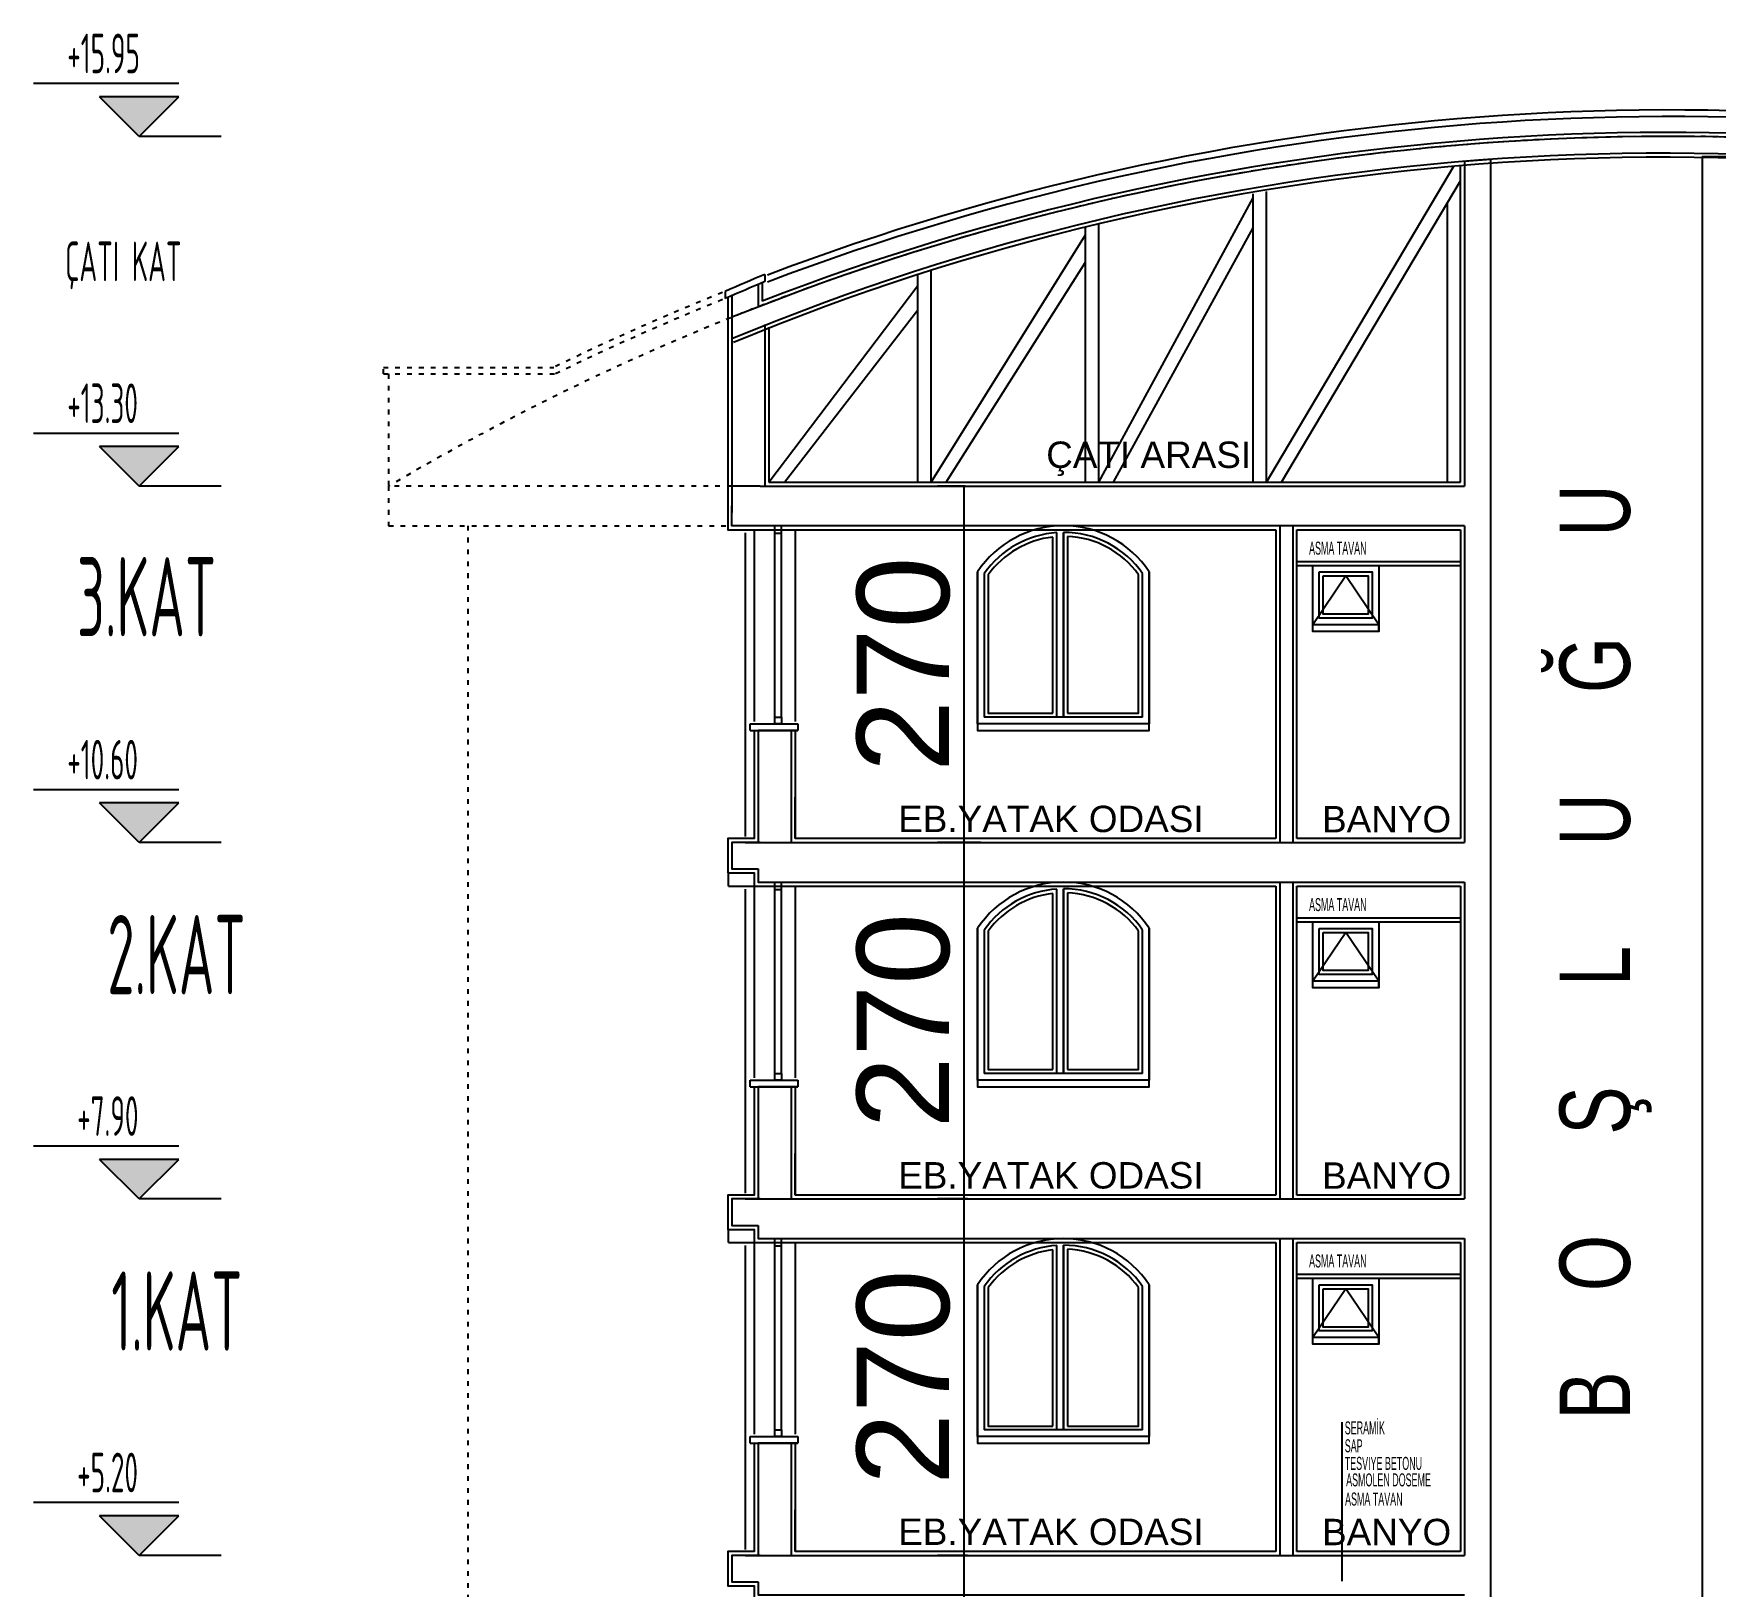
# Model space of a CAD drawing. Extents: x 41749 to 92598, y -24291 to 29432.
# Drawn here: x 43523.1 to 43841.5, y -23299.1 to -23005 of the extents above; entities that cross this region are included whole.
import ezdxf

# ---------------------------------------------------------------- set-up
doc = ezdxf.new("R2010")
doc.units = 0
doc.header["$MEASUREMENT"] = 0
doc.header["$PDMODE"] = 3
doc.linetypes.add('ACAD_ISO03W100', pattern=[30, 12, -18])
doc.layers.get('0').update_dxf_attribs({"linetype": 'CONTINUOUS'})
doc.layers.get('Defpoints').update_dxf_attribs({"linetype": 'CONTINUOUS'})
for name, color, linetype in [('ADAKENARI', 7, 'CONTINUOUS'), ('OLÇÜ', 3, 'CONTINUOUS'), ('SıVA', 7, 'CONTINUOUS')]:
    doc.layers.add(name, color=color, linetype=linetype)
doc.styles.add('2', font='swisscl.ttf', dxfattribs={"height": 13})
doc.styles.add('ARIALNARROW', font='ARIALN.TTF')
doc.styles.add('mahal', font='arial.ttf', dxfattribs={"height": 70})
doc.styles.add('OLCU', font='isocpeur.ttf', dxfattribs={"width": 0.59})
doc.dimstyles.get("Standard").update_dxf_attribs({"dimtxt": 0.18, "dimasz": 0.18, "dimexe": 20, "dimexo": 0, "dimgap": 10, "dimtad": 1, "dimdec": 4, "dimrnd": 0.5, "dimdsep": 46, "dimtxsty": 'OLCU', "dimblk1": 'DOT', "dimblk2": 'DOT', "dimsah": 1, "dimcen": 0.09, "dimclrt": 4, "dimadec": 0, "dimazin": 0, "dimtfac": 1, "dimtdec": 4, "dimtix": 1, "dimtmove": 2, "dimatfit": 3, "dimfxl": 0, "dimtolj": 1, "dimtzin": 0, "dimarcsym": 0})

# ---------------------------------------------------------------- blocks, each defined once
blk = doc.blocks.new('KASA-2')
for p, q in [((-0.5, -0.5), (-0.5, 0.5)), ((-0.5, 0.5), (0.5, 0.5)), ((0.5, 0.5), (0.5, -0.5)), ((0.5, -0.5), (-0.5, -0.5))]:
    blk.add_line(p, q)
blk = doc.blocks.new('DOT')
at = {"color": 0, "linetype": 'ByBlock'}
blk.add_line((-0.5, 0), (-1, 0), dxfattribs=at)
at = {"color": 0, "linetype": 'ByBlock', "const_width": 0.5}
blk.add_lwpolyline([(-0.25, 0, 1), (0.25, 0, 1)], format="xyb", close=True, dxfattribs=at)
blk = doc.blocks.new('*D2900')
at = {"layer": 'Defpoints', "color": 0, "ltscale": 0.5, "transparency": 16777216}
for p in [(31958, -21076.4), (31960.7, -21076.4), (31960.7, -21346.4)]:
    blk.add_point(p, dxfattribs=at)
at = {"layer": 'OLÇÜ', "color": 0, "lineweight": -2, "ltscale": 0.5, "transparency": 16777216}
for p, q in [((31960.7, -21076.4), (31938, -21076.4)), ((31958, -21346.3), (31958, -21076.6)), ((31960.7, -21346.4), (31938, -21346.4))]:
    blk.add_line(p, q, dxfattribs=at)
at = {"layer": 'OLÇÜ', "color": 0, "lineweight": -2, "ltscale": 0.5, "transparency": 16777216, "xscale": 0.18, "yscale": 0.18, "zscale": 0.18}
for p, rotation in [((31958, -21076.4), 90), ((31958, -21346.4), 270)]:
    blk.add_blockref('DOT', p, dxfattribs=dict(at, rotation=rotation))
at = {"layer": 'OLÇÜ', "color": 4, "ltscale": 0.5, "transparency": 16777216, "insert": (31912.2, -21211.4), "char_height": 70, "attachment_point": 5, "rotation": 90, "style": 'mahal'}
blk.add_mtext('\\A1;270', dxfattribs=at)
blk = doc.blocks.new('*D2901')
at = {"layer": 'Defpoints', "color": 0, "ltscale": 0.5, "transparency": 16777216}
for p in [(31958, -20806.4), (31960.7, -20806.4), (31960.7, -21076.4)]:
    blk.add_point(p, dxfattribs=at)
at = {"layer": 'OLÇÜ', "color": 0, "lineweight": -2, "ltscale": 0.5, "transparency": 16777216}
for p, q in [((31960.7, -20806.4), (31938, -20806.4)), ((31958, -21076.3), (31958, -20806.6)), ((31960.7, -21076.4), (31938, -21076.4))]:
    blk.add_line(p, q, dxfattribs=at)
at = {"layer": 'OLÇÜ', "color": 0, "lineweight": -2, "ltscale": 0.5, "transparency": 16777216, "xscale": 0.18, "yscale": 0.18, "zscale": 0.18}
for p, rotation in [((31958, -20806.4), 90), ((31958, -21076.4), 270)]:
    blk.add_blockref('DOT', p, dxfattribs=dict(at, rotation=rotation))
at = {"layer": 'OLÇÜ', "color": 4, "ltscale": 0.5, "transparency": 16777216, "insert": (31912.2, -20941.4), "char_height": 70, "attachment_point": 5, "rotation": 90, "style": 'mahal'}
blk.add_mtext('\\A1;270', dxfattribs=at)
blk = doc.blocks.new('*D2902')
at = {"layer": 'Defpoints', "color": 0, "ltscale": 0.5, "transparency": 16777216}
for p in [(31958, -20536.4), (31970.8, -20536.4), (31960.7, -20806.4)]:
    blk.add_point(p, dxfattribs=at)
at = {"layer": 'OLÇÜ', "color": 0, "lineweight": -2, "ltscale": 0.5, "transparency": 16777216}
for p, q in [((31970.8, -20536.4), (31938, -20536.4)), ((31958, -20806.3), (31958, -20536.6)), ((31960.7, -20806.4), (31938, -20806.4))]:
    blk.add_line(p, q, dxfattribs=at)
at = {"layer": 'OLÇÜ', "color": 0, "lineweight": -2, "ltscale": 0.5, "transparency": 16777216, "xscale": 0.18, "yscale": 0.18, "zscale": 0.18}
for p, rotation in [((31958, -20536.4), 90), ((31958, -20806.4), 270)]:
    blk.add_blockref('DOT', p, dxfattribs=dict(at, rotation=rotation))
at = {"layer": 'OLÇÜ', "color": 4, "ltscale": 0.5, "transparency": 16777216, "insert": (31912.2, -20671.4), "char_height": 70, "attachment_point": 5, "rotation": 90, "style": 'mahal'}
blk.add_mtext('\\A1;270', dxfattribs=at)
blk = doc.blocks.new('*D2903')
at = {"layer": 'Defpoints', "color": 0, "ltscale": 0.5, "transparency": 16777216}
for p in [(31958, -20266.4), (31958.8, -20266.4), (31970.8, -20536.4)]:
    blk.add_point(p, dxfattribs=at)
at = {"layer": 'OLÇÜ', "color": 0, "lineweight": -2, "ltscale": 0.5, "transparency": 16777216}
for p, q in [((31958.8, -20266.4), (31938, -20266.4)), ((31958, -20536.3), (31958, -20266.6)), ((31970.8, -20536.4), (31938, -20536.4))]:
    blk.add_line(p, q, dxfattribs=at)
at = {"layer": 'OLÇÜ', "color": 0, "lineweight": -2, "ltscale": 0.5, "transparency": 16777216, "xscale": 0.18, "yscale": 0.18, "zscale": 0.18}
for p, rotation in [((31958, -20266.4), 90), ((31958, -20536.4), 270)]:
    blk.add_blockref('DOT', p, dxfattribs=dict(at, rotation=rotation))
at = {"layer": 'OLÇÜ', "color": 4, "ltscale": 0.5, "transparency": 16777216, "insert": (31912.2, -20401.4), "char_height": 70, "attachment_point": 5, "rotation": 90, "style": 'mahal'}
blk.add_mtext('\\A1;270', dxfattribs=at)
blk = doc.blocks.new('cv')
at = {"layer": 'SıVA', "linetype": 'ByBlock', "ltscale": 1.5}
for points in [[(31363.21452, -19971.44009), (31333.21452, -20001.44009), (31303.21452, -19971.44009)], [(31363.21452, -20236.44009), (31333.21452, -20266.44009), (31303.21452, -20236.44009)], [(31363.21452, -20506.44009), (31333.21452, -20536.44009), (31303.21452, -20506.44009)], [(31363.21452, -20776.44009), (31333.21452, -20806.44009), (31303.21452, -20776.44009)], [(31363.21452, -21046.44009), (31333.21452, -21076.44009), (31303.21452, -21046.44009)]]:
    blk.add_hatch(color=256, dxfattribs=at).paths.add_polyline_path(points)
at = {"layer": 'SıVA'}
for p, q in [((31363.21452, -19961.44009), (31253.21452, -19961.44009)), ((31363.21452, -19971.44009), (31303.21452, -19971.44009)), ((31333.21452, -20001.44009), (31303.21452, -19971.44009)), ((31333.21452, -20001.44009), (31363.21452, -19971.44009)), ((31395.17965, -20001.44009), (31333.21452, -20001.44009)), ((32334.10891, -20263.44009), (32334.10891, -20023.69584)), ((32357.10891, -20018.89856), (32337.10891, -20020.43579)), ((32337.10891, -20020.43579), (32337.10891, -20266.44009)), ((32337.10891, -20020.43579), (32337.10891, -20266.44009)), ((32357.10891, -20866.44009), (32357.10891, -20018.89856)), ((32517.10891, -20016.61818), (32517.10891, -21996.44009)), ((32517.10891, -20016.61818), (32537.10891, -20016.61818)), ((32334.10891, -20263.44009), (32334.10891, -20031.57991)), ((31802.10891, -20113.61654), (31802.10891, -20129.89328)), ((31807.10891, -20106.11613), (31807.10891, -20111.52949)), ((31777.10891, -20118.86544), (31777.10891, -20124.32101)), ((31779.10891, -20123.44802), (31779.10891, -20266.44009)), ((31782.10891, -20122.14398), (31782.10891, -20138.50634)), ((31807.10891, -20144.06564), (31807.10891, -20266.44009)), ((31810.10891, -20146.05339), (31810.10891, -20263.44009)), ((31782.10891, -20154.89532), (31782.10891, -20266.44009)), ((31363.21452, -20226.44009), (31253.21452, -20226.44009)), ((31363.21452, -20236.44009), (31303.21452, -20236.44009)), ((31333.21452, -20266.44009), (31303.21452, -20236.44009)), ((31333.21452, -20266.44009), (31363.21452, -20236.44009)), ((31395.17965, -20266.44009), (31333.21452, -20266.44009)), ((31810.10891, -20263.44009), (32334.10891, -20263.44009)), ((31782.10889, -20291.43999), (31782.10889, -20281.43989)), ((31779.60885, -20299.44009), (31814.6088, -20299.44009)), ((31792.10891, -20301.7018), (31792.10891, -20531.95656)), ((31799.1088, -20299.44009), (31799.10879, -20444.60372)), ((31814.60879, -20441.44009), (31814.6088, -20296.44009)), ((31814.6088, -20302.0235), (31819.6088, -20302.0235)), ((31814.6088, -20302.0235), (31819.6088, -20302.0235)), ((31819.60879, -20441.44009), (31819.6088, -20296.44009)), ((31819.6088, -20299.44009), (31830.1088, -20299.44009)), ((31830.1088, -20299.44009), (31830.10879, -20444.60372)), ((31830.10879, -20299.44009), (31830.1088, -20299.44009)), ((31830.10885, -20299.44009), (32194.10891, -20299.44009)), ((32033.25744, -20301.44009), (32033.25744, -20441.44009)), ((32194.10891, -20299.44009), (32194.10891, -20533.44009)), ((32197.10891, -20296.44009), (32197.10891, -20536.44009)), ((32207.10891, -20296.44009), (32207.10891, -20536.44009)), ((32210.10891, -20533.44009), (32210.10891, -20299.44009)), ((32210.10891, -20299.44009), (32334.10891, -20299.44009)), ((32334.10891, -20299.44009), (32334.10891, -20533.44009)), ((32337.10891, -20296.44009), (32337.10891, -20536.44009)), ((32337.10891, -20296.44009), (32337.10891, -20536.44009)), ((32210.10891, -20323.44007), (32334.10891, -20323.44007)), ((32210.10891, -20326.44007), (32334.10891, -20326.44007)), ((32272.1089, -20371.44007), (32222.1089, -20371.44007)), ((32272.1089, -20376.44007), (32272.1089, -20371.44007)), ((32357.10891, -21136.44009), (32357.10891, -20431.44009)), ((32093.25744, -20441.44009), (31973.25744, -20441.44009)), ((31796.01232, -20446.44009), (31832.10879, -20446.44009)), ((31796.01232, -20451.44009), (31796.01232, -20446.44009)), ((31796.01232, -20451.44009), (31832.10879, -20451.44009)), ((31799.10879, -20451.44009), (31799.10879, -20469.44009)), ((31802.10879, -20451.44009), (31802.10884, -20536.44009)), ((31802.10879, -20451.44009), (31827.10879, -20451.44009)), ((31832.10879, -20451.44009), (31802.10879, -20451.44009)), ((31802.10879, -20451.44009), (31802.10879, -20451.44009)), ((31802.10879, -20451.44011), (31802.10879, -20536.44009)), ((31827.10879, -20451.44009), (31827.10879, -20536.44009)), ((31830.10879, -20451.44009), (31830.10879, -20533.44009)), ((31832.10879, -20446.44009), (31832.10879, -20451.44009)), ((32098.25744, -20446.44009), (31968.25744, -20446.44009)), ((31799.10879, -20469.44009), (31799.10879, -20469.44009)), ((31363.21452, -20496.44009), (31253.21452, -20496.44009)), ((31363.21452, -20506.44009), (31303.21452, -20506.44009)), ((31333.21452, -20536.44009), (31303.21452, -20506.44009)), ((31333.21452, -20536.44009), (31363.21452, -20506.44009)), ((31830.10879, -20533.44009), (31830.10879, -20501.93238)), ((32194.10891, -20533.44009), (31830.10879, -20533.44009)), ((32334.10891, -20533.44009), (32210.10891, -20533.44009)), ((31395.17965, -20536.44009), (31333.21452, -20536.44009)), ((31779.60885, -20569.44009), (31779.60885, -20560.36223)), ((31779.60885, -20569.44009), (31799.10885, -20569.44008)), ((31792.10891, -20571.7018), (31792.10891, -20801.95656)), ((31799.1088, -20569.44009), (31799.10879, -20714.60372)), ((31814.60879, -20711.44009), (31814.6088, -20566.44009)), ((31814.6088, -20572.0235), (31819.6088, -20572.0235)), ((31814.6088, -20572.0235), (31819.6088, -20572.0235)), ((31819.60879, -20711.44009), (31819.6088, -20566.44009)), ((31819.6088, -20569.44009), (31830.1088, -20569.44009)), ((31830.1088, -20569.44009), (31830.10879, -20714.60372)), ((31830.10879, -20569.44009), (31830.1088, -20569.44009)), ((32033.25744, -20571.44009), (32033.25744, -20711.44009)), ((32194.10891, -20569.44009), (32194.10891, -20803.44009)), ((32197.10891, -20566.44009), (32197.10891, -20806.44009)), ((32207.10891, -20566.44009), (32207.10891, -20806.44009)), ((32210.10891, -20569.44009), (32334.10891, -20569.44009)), ((32210.10891, -20803.44009), (32210.10891, -20569.44009)), ((32334.10891, -20569.44009), (32334.10891, -20803.44009)), ((32337.10891, -20566.44009), (32337.10891, -20806.44009)), ((32337.10891, -20566.44009), (32337.10891, -20806.44009)), ((32210.10891, -20593.44007), (32334.10891, -20593.44007)), ((32210.10891, -20596.44007), (32334.10891, -20596.44007)), ((32272.1089, -20641.44007), (32222.1089, -20641.44007)), ((32272.1089, -20646.44007), (32272.1089, -20641.44007)), ((32093.25744, -20711.44009), (31973.25744, -20711.44009)), ((32357.10891, -21996.44009), (32357.10891, -20701.44009)), ((31796.01232, -20716.44009), (31832.10879, -20716.44009)), ((31796.01232, -20721.44009), (31796.01232, -20716.44009)), ((31796.01232, -20721.44009), (31832.10879, -20721.44009)), ((31799.10879, -20721.44009), (31799.10879, -20739.44009)), ((31802.10879, -20721.44009), (31802.10884, -20806.44009)), ((31802.10879, -20721.44009), (31827.10879, -20721.44009)), ((31832.10879, -20721.44009), (31802.10879, -20721.44009)), ((31802.10879, -20721.44009), (31802.10879, -20721.44009)), ((31802.10879, -20721.44011), (31802.10879, -20806.44009)), ((31827.10879, -20721.44009), (31827.10879, -20806.44009)), ((31830.10879, -20721.44009), (31830.10879, -20803.44009)), ((31832.10879, -20716.44009), (31832.10879, -20721.44009)), ((32098.25744, -20716.44009), (31968.25744, -20716.44009)), ((31799.10879, -20739.44009), (31799.10879, -20739.44009)), ((31363.21452, -20766.44009), (31253.21452, -20766.44009)), ((31363.21452, -20776.44009), (31303.21452, -20776.44009)), ((31333.21452, -20806.44009), (31303.21452, -20776.44009)), ((31333.21452, -20806.44009), (31363.21452, -20776.44009)), ((31830.10879, -20803.44009), (31830.10879, -20771.93238)), ((31395.17965, -20806.44009), (31333.21452, -20806.44009)), ((32194.10891, -20803.44009), (31830.10879, -20803.44009)), ((32194.10891, -20803.44009), (31830.10879, -20803.44009)), ((32334.10891, -20803.44009), (32210.10891, -20803.44009)), ((32334.10891, -20803.44009), (32210.10891, -20803.44009)), ((31779.60885, -20839.44009), (31779.60885, -20830.36223)), ((31779.60885, -20839.44009), (31779.60885, -20830.36223)), ((31779.60885, -20839.44009), (31799.10885, -20839.44008)), ((31779.60885, -20839.44009), (31799.10885, -20839.44008)), ((31799.1088, -20839.44009), (31799.10879, -20984.60372)), ((31814.60879, -20981.44009), (31814.6088, -20836.44009)), ((31819.60879, -20981.44009), (31819.6088, -20836.44009)), ((31819.6088, -20839.44009), (31830.1088, -20839.44009)), ((31830.1088, -20839.44009), (31830.10879, -20984.60372)), ((31830.10879, -20839.44009), (31830.1088, -20839.44009)), ((31830.10885, -20839.44009), (32194.10891, -20839.44009)), ((32194.10891, -20839.44009), (32194.10891, -21073.44009)), ((32197.10891, -20836.44009), (32197.10891, -21076.44009)), ((32207.10891, -20836.44009), (32207.10891, -21076.44009)), ((32210.10891, -20839.44009), (32334.10891, -20839.44009)), ((32210.10891, -21073.44009), (32210.10891, -20839.44009)), ((32334.10891, -20839.44009), (32334.10891, -21073.44009)), ((32337.10891, -20836.44009), (32337.10891, -21076.44009)), ((32337.10891, -20836.44009), (32337.10891, -21076.44009)), ((31792.10891, -20841.7018), (31792.10891, -21071.95656)), ((31814.6088, -20842.0235), (31819.6088, -20842.0235)), ((31814.6088, -20842.0235), (31819.6088, -20842.0235)), ((32033.25744, -20841.44009), (32033.25744, -20981.44009)), ((32210.10891, -20863.44007), (32334.10891, -20863.44007)), ((32210.10891, -20866.44007), (32334.10891, -20866.44007)), ((32272.1089, -20911.44007), (32222.1089, -20911.44007)), ((32272.1089, -20916.44007), (32272.1089, -20911.44007)), ((32244.41573, -21095.83658), (32244.41573, -20975.45813)), ((31796.01232, -20986.44009), (31832.10879, -20986.44009)), ((31796.01232, -20991.44009), (31796.01232, -20986.44009)), ((31796.01232, -20991.44009), (31832.10879, -20991.44009)), ((31799.10879, -20991.44009), (31799.10879, -21009.44009)), ((31802.10879, -20991.44009), (31802.10884, -21076.44009)), ((31802.10879, -20991.44009), (31827.10879, -20991.44009)), ((31832.10879, -20991.44009), (31802.10879, -20991.44009)), ((31802.10879, -20991.44009), (31802.10879, -20991.44009)), ((31802.10879, -20991.44011), (31802.10879, -21076.44009)), ((31827.10879, -20991.44009), (31827.10879, -21076.44009)), ((31830.10879, -20991.44009), (31830.10879, -21073.44009)), ((31832.10879, -20986.44009), (31832.10879, -20991.44009)), ((32098.25744, -20986.44009), (31968.25744, -20986.44009)), ((32093.25744, -20981.44009), (31973.25744, -20981.44009)), ((31799.10879, -21009.44009), (31799.10879, -21009.44009)), ((31363.21452, -21036.44009), (31253.21452, -21036.44009)), ((31830.10879, -21073.44009), (31830.10879, -21041.93238)), ((31363.21452, -21046.44009), (31303.21452, -21046.44009)), ((31333.21452, -21076.44009), (31303.21452, -21046.44009)), ((31333.21452, -21076.44009), (31363.21452, -21046.44009)), ((31395.17965, -21076.44009), (31333.21452, -21076.44009)), ((32194.10891, -21073.44009), (31830.10879, -21073.44009)), ((32194.10891, -21073.44009), (31830.10879, -21073.44009)), ((32334.10891, -21073.44009), (32210.10891, -21073.44009)), ((32334.10891, -21073.44009), (32210.10891, -21073.44009))]:
    blk.add_line(p, q, dxfattribs=at)
at = {"layer": 'SıVA', "ltscale": 0.6}
for p, q in [((32187.10891, -20263.44009), (32329.08589, -20024.12531)), ((32198.40821, -20263.44009), (32334.10891, -20035.23641)), ((32060.10891, -20263.44009), (32177.10891, -20047.99378)), ((32177.10891, -20263.44009), (32177.10891, -20044.94416)), ((32187.10891, -20263.44009), (32187.10891, -20043.14933)), ((32324.10891, -20263.44009), (32324.10891, -20052.0531)), ((31933.10891, -20263.44009), (32050.10891, -20076.11813)), ((32050.10891, -20263.44009), (32050.10891, -20070.16748)), ((32060.10891, -20263.44009), (32060.10891, -20067.74496)), ((32071.23439, -20263.44009), (32177.10891, -20070.81017)), ((31944.53297, -20263.44009), (32050.10891, -20096.80075)), ((31810.10891, -20263.44009), (31923.10891, -20114.42358)), ((31923.10891, -20263.44009), (31923.10891, -20106.18476)), ((31933.10891, -20263.44009), (31933.10891, -20102.98845)), ((31782.10891, -20138.50634), (31782.10891, -20154.89532)), ((31822.04251, -20263.44009), (31923.10891, -20132.74814))]:
    blk.add_line(p, q, dxfattribs=at)
at = {"layer": 'SıVA', "linetype": 'ACAD_ISO03W100', "ltscale": 0.3}
for p, q in [((31518.10891, -20176.44009), (31647.29278, -20176.44009)), ((31518.10891, -20181.44009), (31518.10891, -20176.44009)), ((31518.10891, -20181.44009), (31648.4475, -20181.44009)), ((31518.10891, -20181.44009), (31522.10891, -20181.44009)), ((31522.10891, -20181.44009), (31522.10891, -20266.44009)), ((31582.10891, -20296.44012), (31582.10891, -21322.58962))]:
    blk.add_line(p, q, dxfattribs=at)
at = {"layer": 'SıVA'}
for points in [[(31805.10891, -20112.36217), (31805.10891, -20126.24137)], [(31779.10891, -20266.44009), (31779.10891, -20289.4401), (31779.10891, -20289.44005), (31779.10882, -20299.43998), (31827.1088, -20299.44009)], [(31803.48403, -20266.44009), (31782.10891, -20266.44009), (31782.10891, -20286.44009), (31782.10891, -20286.44004)], [(31803.48403, -20266.44009), (32337.10891, -20266.44009)], [(32337.10891, -20296.44009), (31782.10891, -20296.44004), (31782.10891, -20286.44004)], [(32025.25744, -20438.44009), (32025.25744, -20304.96695)], [(32028.25744, -20441.44009), (32028.25744, -20301.6357)], [(32033.25744, -20441.44009), (32033.25744, -20301.44009)], [(32033.25744, -20301.44009), (32033.25744, -20441.44009)], [(32033.25744, -20301.44009), (32033.25744, -20441.44009)], [(32036.25744, -20304.5139), (32036.25744, -20438.44009)], [(31968.25744, -20446.44009), (31968.25744, -20331.36664)], [(31968.25744, -20331.36664), (31968.25744, -20451.44009), (32098.25744, -20451.44009), (32098.25744, -20331.36664)], [(31973.25744, -20332.71395), (31973.25744, -20441.44009)], [(31976.25744, -20333.54965), (31976.25744, -20438.44009), (32025.25744, -20438.44009)], [(32036.25744, -20438.44009), (32090.25744, -20438.44009), (32090.25744, -20333.54965)], [(32093.25744, -20441.44009), (32093.25744, -20332.71395)], [(32098.25744, -20331.36664), (32098.25744, -20446.44009)], [(32272.1089, -20371.44007), (32247.1089, -20334.44007), (32222.1089, -20371.44007)], [(31799.10879, -20469.44009), (31799.1088, -20533.44009), (31779.10891, -20533.44009), (31779.10891, -20536.44009)], [(31779.10891, -20536.44009), (31779.10891, -20559.4401), (31799.10886, -20559.44005), (31799.10885, -20569.44009), (32194.10891, -20569.44009)], [(31779.10891, -20536.44009), (31779.10891, -20559.4401), (31799.10877, -20559.44001)], [(31803.48403, -20536.44009), (31782.10891, -20536.44009), (31782.10891, -20556.44009), (31802.10886, -20556.44004)], [(31803.48403, -20536.44009), (31782.10891, -20536.44009), (31782.10891, -20556.44009), (31802.10877, -20556.44)], [(31792.10891, -20536.44009), (32337.10891, -20536.44009)], [(31803.48403, -20536.44009), (32337.10891, -20536.44009)], [(31803.48403, -20536.44009), (32337.10891, -20536.44009)], [(31802.10886, -20556.44004), (31802.10886, -20566.44009), (32337.10891, -20566.44009)], [(32028.25744, -20711.44009), (32028.25744, -20571.6357)], [(32033.25744, -20711.44009), (32033.25744, -20571.44009)], [(32033.25744, -20571.44009), (32033.25744, -20711.44009)], [(32033.25744, -20571.44009), (32033.25744, -20711.44009)], [(32025.25744, -20708.44009), (32025.25744, -20574.96695)], [(32036.25744, -20574.5139), (32036.25744, -20708.44009)], [(31968.25744, -20716.44009), (31968.25744, -20601.36664)], [(31968.25744, -20601.36664), (31968.25744, -20721.44009), (32098.25744, -20721.44009), (32098.25744, -20601.36664)], [(31973.25744, -20602.71395), (31973.25744, -20711.44009)], [(31976.25744, -20603.54965), (31976.25744, -20708.44009), (32025.25744, -20708.44009)], [(32036.25744, -20708.44009), (32090.25744, -20708.44009), (32090.25744, -20603.54965)], [(32093.25744, -20711.44009), (32093.25744, -20602.71395)], [(32098.25744, -20601.36664), (32098.25744, -20716.44009)], [(32272.1089, -20641.44007), (32247.1089, -20604.44007), (32222.1089, -20641.44007)], [(31799.10879, -20739.44009), (31799.1088, -20803.44009), (31779.10891, -20803.44009), (31779.10891, -20806.44009)], [(31779.10891, -20806.44009), (31779.10891, -20829.4401), (31799.10886, -20829.44005), (31799.10884, -20861.43999)], [(31779.10891, -20806.44009), (31779.10891, -20829.4401), (31799.10877, -20829.44001)], [(31779.10891, -20806.44009), (31779.10891, -20829.4401), (31799.10886, -20829.44005), (31799.10884, -20861.43999)], [(31779.10891, -20806.44009), (31779.10891, -20829.4401), (31799.10877, -20829.44001)], [(31779.10891, -20806.44009), (31779.10891, -20829.4401), (31799.10886, -20829.44005), (31799.10885, -20839.44009), (32194.10891, -20839.44009)], [(31779.10891, -20806.44009), (31779.10891, -20829.4401), (31799.10877, -20829.44001)], [(31803.48403, -20806.44009), (31782.10891, -20806.44009), (31782.10891, -20826.44009), (31802.10886, -20826.44004)], [(31803.48403, -20806.44009), (31782.10891, -20806.44009), (31782.10891, -20826.44009), (31802.10877, -20826.44)], [(31803.48403, -20806.44009), (31782.10891, -20806.44009), (31782.10891, -20826.44009), (31802.10886, -20826.44004)], [(31803.48403, -20806.44009), (31782.10891, -20806.44009), (31782.10891, -20826.44009), (31802.10877, -20826.44)], [(31803.48403, -20806.44009), (31782.10891, -20806.44009), (31782.10891, -20826.44009), (31802.10886, -20826.44004)], [(31803.48403, -20806.44009), (31782.10891, -20806.44009), (31782.10891, -20826.44009), (31802.10877, -20826.44)], [(31792.10891, -20806.44009), (32337.10891, -20806.44009)], [(31792.10891, -20806.44009), (32337.10891, -20806.44009)], [(31803.48403, -20806.44009), (32337.10891, -20806.44009)], [(31803.48403, -20806.44009), (32337.10891, -20806.44009)], [(31803.48403, -20806.44009), (32337.10891, -20806.44009)], [(31803.48403, -20806.44009), (32337.10891, -20806.44009)], [(31802.10886, -20826.44004), (31802.10886, -20836.44009), (32337.10891, -20836.44009)], [(31802.10886, -20826.44004), (31802.10886, -20836.44009), (32337.10891, -20836.44009)], [(32025.25744, -20978.44009), (32025.25744, -20844.96695)], [(32028.25744, -20981.44009), (32028.25744, -20841.6357)], [(32033.25744, -20981.44009), (32033.25744, -20841.44009)], [(32033.25744, -20841.44009), (32033.25744, -20981.44009)], [(32033.25744, -20841.44009), (32033.25744, -20981.44009)], [(32036.25744, -20844.5139), (32036.25744, -20978.44009)], [(31968.25744, -20986.44009), (31968.25744, -20871.36664)], [(31968.25744, -20871.36664), (31968.25744, -20991.44009), (32098.25744, -20991.44009), (32098.25744, -20871.36664)], [(31973.25744, -20872.71395), (31973.25744, -20981.44009)], [(31976.25744, -20873.54965), (31976.25744, -20978.44009), (32025.25744, -20978.44009)], [(32036.25744, -20978.44009), (32090.25744, -20978.44009), (32090.25744, -20873.54965)], [(32093.25744, -20981.44009), (32093.25744, -20872.71395)], [(32098.25744, -20871.36664), (32098.25744, -20986.44009)], [(32272.1089, -20911.44007), (32247.1089, -20874.44007), (32222.1089, -20911.44007)], [(31799.10879, -21009.44009), (31799.1088, -21073.44009), (31779.10891, -21073.44009), (31779.10891, -21076.44009)], [(31779.10891, -21076.44009), (31779.10891, -21099.4401), (31799.10886, -21099.44005), (31799.10884, -21131.43999)], [(31779.10891, -21076.44009), (31779.10891, -21099.4401), (31799.10877, -21099.44001)], [(31779.10891, -21076.44009), (31779.10891, -21099.4401), (31799.10886, -21099.44005), (31799.10884, -21131.43999)], [(31779.10891, -21076.44009), (31779.10891, -21099.4401), (31799.10877, -21099.44001)], [(31779.10891, -21076.44009), (31779.10891, -21099.4401), (31799.10886, -21099.44005), (31799.10885, -21109.44009), (32194.10891, -21109.44009)], [(31779.10891, -21076.44009), (31779.10891, -21099.4401), (31799.10877, -21099.44001)], [(31803.48403, -21076.44009), (31782.10891, -21076.44009), (31782.10891, -21096.44009), (31802.10886, -21096.44004)], [(31803.48403, -21076.44009), (31782.10891, -21076.44009), (31782.10891, -21096.44009), (31802.10877, -21096.44)], [(31803.48403, -21076.44009), (31782.10891, -21076.44009), (31782.10891, -21096.44009), (31802.10886, -21096.44004)], [(31803.48403, -21076.44009), (31782.10891, -21076.44009), (31782.10891, -21096.44009), (31802.10877, -21096.44)], [(31803.48403, -21076.44009), (31782.10891, -21076.44009), (31782.10891, -21096.44009), (31802.10886, -21096.44004)], [(31803.48403, -21076.44009), (31782.10891, -21076.44009), (31782.10891, -21096.44009), (31802.10877, -21096.44)], [(31792.10891, -21076.44009), (32337.10891, -21076.44009)], [(31792.10891, -21076.44009), (32337.10891, -21076.44009)], [(31803.48403, -21076.44009), (32337.10891, -21076.44009)], [(31803.48403, -21076.44009), (32337.10891, -21076.44009)], [(31803.48403, -21076.44009), (32337.10891, -21076.44009)], [(31803.48403, -21076.44009), (32337.10891, -21076.44009)], [(31802.10886, -21096.44004), (31802.10886, -21106.44009), (32337.10891, -21106.44009)], [(31802.10886, -21096.44004), (31802.10886, -21106.44009), (32337.10891, -21106.44009)]]:
    blk.add_lwpolyline(points, dxfattribs=at)
at = {"layer": 'SıVA', "linetype": 'ACAD_ISO03W100', "ltscale": 0.3}
blk.add_lwpolyline([(31782.10891, -20266.44009), (31522.10903, -20266.44009), (31522.10895, -20296.44014), (31777.4815, -20296.44003)], dxfattribs=at)
at = {"layer": 'SıVA'}
for points in [[(32222.1089, -20326.44007), (32272.1089, -20326.44007), (32272.1089, -20376.44007), (32222.1089, -20376.44007), (32222.1089, -20326.44007)], [(32227.1089, -20331.44007), (32267.1089, -20331.44007), (32267.1089, -20366.44007), (32227.1089, -20366.44007)], [(32230.1089, -20334.44007), (32264.1089, -20334.44007), (32264.1089, -20363.44007), (32230.1089, -20363.44007)], [(32222.1089, -20596.44007), (32272.1089, -20596.44007), (32272.1089, -20646.44007), (32222.1089, -20646.44007), (32222.1089, -20596.44007)], [(32227.1089, -20601.44007), (32267.1089, -20601.44007), (32267.1089, -20636.44007), (32227.1089, -20636.44007)], [(32230.1089, -20604.44007), (32264.1089, -20604.44007), (32264.1089, -20633.44007), (32230.1089, -20633.44007)], [(32222.1089, -20866.44007), (32272.1089, -20866.44007), (32272.1089, -20916.44007), (32222.1089, -20916.44007), (32222.1089, -20866.44007)], [(32227.1089, -20871.44007), (32267.1089, -20871.44007), (32267.1089, -20906.44007), (32227.1089, -20906.44007)], [(32230.1089, -20874.44007), (32264.1089, -20874.44007), (32264.1089, -20903.44007), (32230.1089, -20903.44007)]]:
    blk.add_lwpolyline(points, close=True, dxfattribs=at)
for centre, radius, start, end in [((32492.10891, -21909.25083), 1927.78302, 77.78415503, 110.74817524), ((32492.10891, -21909.25083), 1922.78302, 77.75189676, 110.8046283), ((32492.10891, -21909.25083), 1910.78302, 77.54818931, 111.0718545), ((32488.35814, -21857.38621), 1840.16662, 76.22900294, 112.53028184), ((32492.10891, -21759.63801), 1789.79318, 112.50262662, 113.54614346), ((32492.10891, -21759.63801), 1784.79318, 112.56913707, 113.61610802), ((32033.25744, -20374.38744), 77.94735, 33.49891917, 146.50108083), ((32033.2167, -20374.61885), 73.15145, 93.88732281, 145.05070992), ((32033.44458, -20375.29465), 70.80264, 96.64015312, 143.87161105), ((32033.57094, -20374.03161), 72.59219, 34.69270748, 90.2474421), ((32033.38975, -20374.579), 70.12376, 35.80999195, 87.65625567), ((32033.25744, -20644.38744), 77.94735, 33.49891917, 146.50108083), ((32033.2167, -20644.61885), 73.15145, 93.88732281, 145.05070992), ((32033.57094, -20644.03161), 72.59219, 34.69270748, 90.2474421), ((32033.44458, -20645.29465), 70.80264, 96.64015312, 143.87161105), ((32033.38975, -20644.579), 70.12376, 35.80999195, 87.65625567), ((32033.25744, -20914.38744), 77.94735, 33.49891917, 146.50108083), ((32033.2167, -20914.61885), 73.15145, 93.88732281, 145.05070992), ((32033.44458, -20915.29465), 70.80264, 96.64015312, 143.87161105), ((32033.57094, -20914.03161), 72.59219, 34.69270748, 90.2474421), ((32033.38975, -20914.579), 70.12376, 35.80999195, 87.65625567)]:
    blk.add_arc(centre, radius, start, end, dxfattribs=at)
at = {"layer": 'SıVA', "linetype": 'ACAD_ISO03W100', "ltscale": 0.3}
for radius, start, end in [(1907.78302, 59.43978808, 120.56021192), (1927.78302, 111.83500829, 115.99112769), (1922.78302, 111.89471886, 116.02549187)]:
    blk.add_arc((32492.10891, -21909.25083), radius, start, end, dxfattribs=at)
at = {"layer": 'SıVA', "ltscale": 0.6}
for centre, radius, start, end in [((32492.10891, -21909.25083), 1907.78302, 76.8198624, 111.8488748), ((32488.35814, -21857.38621), 1843.16662, 76.22900294, 112.53028184)]:
    blk.add_arc(centre, radius, start, end, dxfattribs=at)
at = {"layer": 'SıVA', "xscale": 5, "yscale": 5, "zscale": 5, "rotation": 270}
for p in [(31817.10879, -20443.94009), (31817.10879, -20713.94009), (31817.10879, -20983.94009)]:
    blk.add_blockref('KASA-2', p, dxfattribs=at)
at = {"layer": 'SıVA'}
for s, height, style, width, p in [('+15.95', 30, 'OLCU', 0.5, (31278.68348, -19953.63256)), ('ÇATI KAT', 30, 'OLCU', 0.5, (31277.08393, -20111.17861)), ('+13.30', 30, 'OLCU', 0.5, (31278.68348, -20218.63256)), ('ASMA TAVAN', 9.828, 'ARIALNARROW', 0.6, (32219.35153, -20318.32234)), ('3.KAT', 60, 'OLCU', 0.5, (31286.09295, -20380.22028)), ('+10.60', 30, 'OLCU', 0.5, (31278.68348, -20488.63256)), ('ASMA TAVAN', 9.828, 'ARIALNARROW', 0.6, (32219.35153, -20588.32234)), ('2.KAT', 60, 'OLCU', 0.5, (31309.08302, -20651.32799)), ('+7.90', 30, 'OLCU', 0.5, (31286.18348, -20758.63256)), ('ASMA TAVAN', 9.828, 'ARIALNARROW', 0.6, (32219.35153, -20858.32234)), ('1.KAT', 60, 'OLCU', 0.5, (31312.08302, -20921.32799)), ('SERAMİK', 9.828, 'ARIALNARROW', 0.6, (32246.39851, -20984.75249)), ('SAP', 9.828, 'ARIALNARROW', 0.6, (32246.39851, -20998.3286)), ('+5.20', 30, 'OLCU', 0.5, (31286.18348, -21028.63256)), ('TESVIYE BETONU', 9.828, 'ARIALNARROW', 0.6, (32246.39851, -21011.64394)), ('ASMOLEN DOSEME', 9.828, 'ARIALNARROW', 0.6, (32247.45295, -21024.13855)), ('ASMA TAVAN', 9.828, 'ARIALNARROW', 0.6, (32246.63353, -21038.67189, 0.00293))]:
    blk.add_text(s, height=height, dxfattribs=dict(at, style=style, width=width)).set_placement(p)
at = {"layer": 'SıVA', "style": '2'}
blk.add_text('A     S     A     N     S     Ö     R             B    O     Ş     L     U     Ğ     U', height=53.34336, rotation=90, dxfattribs=at).set_placement((32462.414, -21894.67199))
at = {"layer": 'SıVA', "char_height": 20, "width": 318.296, "attachment_point": 5, "style": 'mahal'}
for s, insert in [('ÇATI ARASI', (32097.86001, -20245.71875)), ('{\\fArial|b0|i0|c186|p34;EB.YATAK ODASI}', (32023.7815, -20518.66117)), ('BANYO', (32278.07913, -20518.87229)), ('{\\fArial|b0|i0|c186|p34;EB.YATAK ODASI}', (32023.7815, -20788.66117)), ('BANYO', (32278.07913, -20788.87229)), ('{\\fArial|b0|i0|c186|p34;EB.YATAK ODASI}', (32023.7815, -21058.66117)), ('BANYO', (32278.07913, -21058.87229))]:
    blk.add_mtext(s, dxfattribs=dict(at, insert=insert))
at = {"layer": 'OLÇÜ', "ltscale": 0.5}
for base, p1, p2, picture, middle in [((31957.98009, -20266.44009), (31970.82696, -20536.44009), (31958.8488, -20266.44009), '*D2903', (31912.23999, -20401.44009)), ((31957.98009, -20536.44009), (31960.68384, -20806.44009), (31970.82696, -20536.44009), '*D2902', (31912.23999, -20671.44009)), ((31957.98009, -20806.44009), (31960.68384, -21076.44009), (31960.68384, -20806.44009), '*D2901', (31912.23999, -20941.44009)), ((31957.98009, -21076.44009), (31960.68384, -21346.44009), (31960.68384, -21076.44009), '*D2900', (31912.23999, -21211.44009))]:
    dim = blk.add_linear_dim(base=base, p1=p1, p2=p2, angle=90, dimstyle='Standard', override={"dimscale": 1, "dimtxsty": 'mahal', "dimfxl": 50, "dimfxlon": 1}, dxfattribs=at)
    dim.commit()
    dim.dimension.update_dxf_attribs({"geometry": picture, "text_midpoint": middle})

msp = doc.modelspace()

# ---------------------------------------------------------------- block references
at = {"layer": 'ADAKENARI', "xscale": 0.25, "yscale": 0.25, "zscale": 0.25}
msp.add_blockref('cv', (35709.76185, -18024.07549), dxfattribs=at)

doc.saveas('drawing.dxf')
